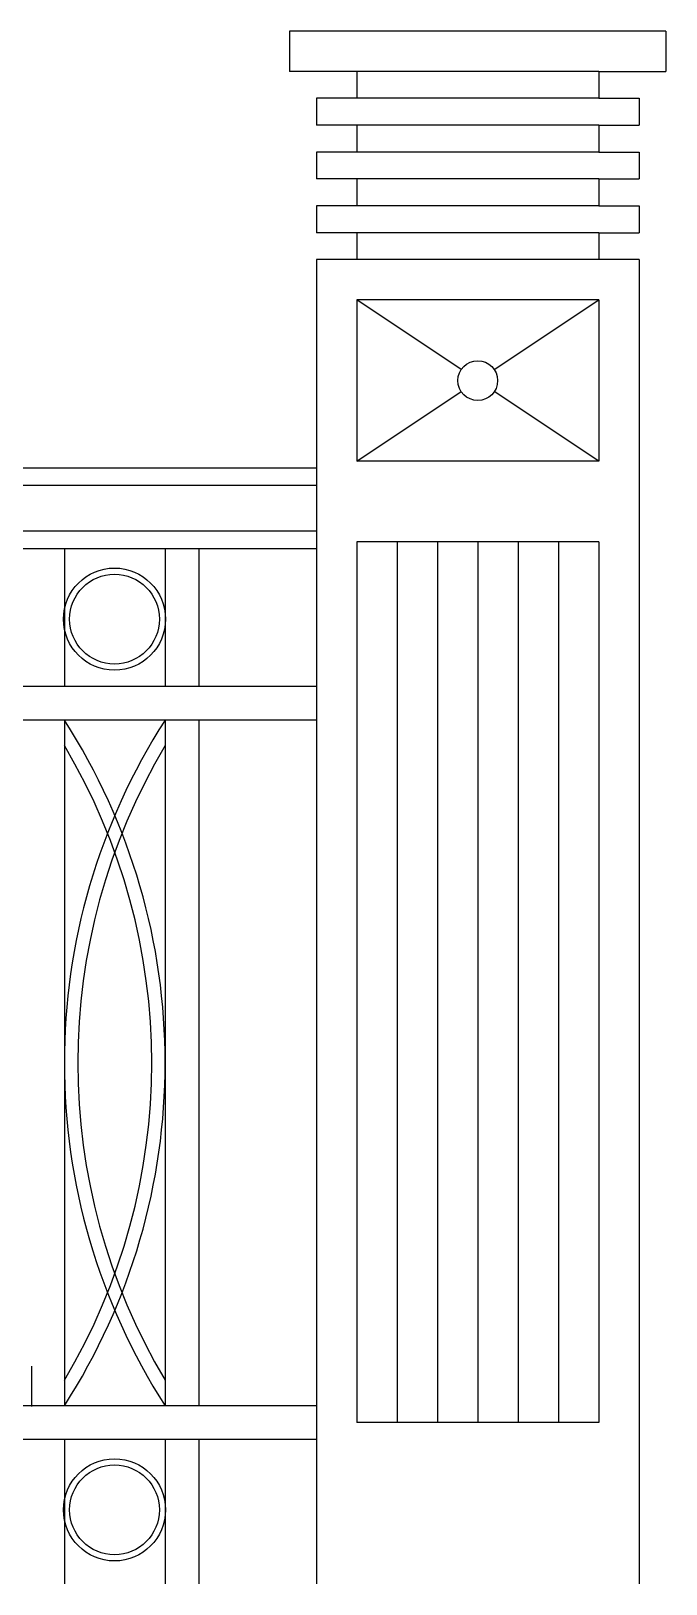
# Model space of a CAD drawing. Header units: millimetres. Extents: x 2621 to 26934, y 11979 to 27988.
# Drawn here: x 18418 to 18890, y 21643 to 22798 of the extents above; entities that cross this region are included whole.
import ezdxf

# ---------------------------------------------------------------- set-up
doc = ezdxf.new("R2010")
doc.units = ezdxf.units.MM

# ---------------------------------------------------------------- blocks, each defined once
blk = doc.blocks.new('A$C22B50643')
for p, q in [((1380, 1155), (1100, 1155)), ((1100, 1155), (1100, 1125)), ((1380, 1155), (1380, 1125)), ((1150, 1125), (1100, 1125)), ((1330, 1125), (1150, 1125)), ((1150, 1125), (1150, 1105)), ((1330, 1125), (1380, 1125)), ((1330, 1125), (1330, 1105)), ((1120, 1105), (1120, 1085)), ((1150, 1105), (1120, 1105)), ((1330, 1105), (1150, 1105)), ((1330, 1105), (1360, 1105)), ((1360, 1105), (1360, 1085)), ((1150, 1085), (1120, 1085)), ((1330, 1085), (1150, 1085)), ((1150, 1085), (1150, 1065)), ((1330, 1085), (1330, 1065)), ((1330, 1085), (1360, 1085)), ((1120, 1065), (1120, 1045)), ((1150, 1065), (1120, 1065)), ((1330, 1065), (1150, 1065)), ((1330, 1065), (1360, 1065)), ((1360, 1065), (1360, 1045)), ((1150, 1045), (1120, 1045)), ((1330, 1045), (1150, 1045)), ((1150, 1045), (1150, 1025)), ((1330, 1045), (1330, 1025)), ((1330, 1045), (1360, 1045)), ((1120, 1025), (1120, 1005)), ((1150, 1025), (1120, 1025)), ((1330, 1025), (1150, 1025)), ((1330, 1025), (1360, 1025)), ((1360, 1025), (1360, 1005)), ((1150, 1005), (1120, 1005)), ((1330, 1005), (1150, 1005)), ((1150, 1005), (1150, 985)), ((1330, 1005), (1330, 985)), ((1330, 1005), (1360, 1005)), ((1360, 985), (1120, 985)), ((1120, 985), (1120, 0)), ((1360, 985), (1360, 0)), ((1330, 955), (1150, 955)), ((1227.7, 903.2), (1150, 955)), ((1150, 955), (1150, 835)), ((1252.3, 903.2), (1330, 955)), ((1330, 955), (1330, 835)), ((1150, 835), (1227.7, 886.8)), ((1330, 835), (1252.3, 886.8)), ((1330, 835), (1150, 835)), ((1120, 830), (0, 830)), ((1120, 817), (0, 817)), ((1120, 783), (0, 783)), ((1330, 775), (1150, 775)), ((1150, 775), (1150, 120)), ((1180, 775), (1180, 120)), ((1210, 775), (1210, 120)), ((1240, 775), (1240, 120)), ((1270, 775), (1270, 120)), ((1300, 775), (1300, 120)), ((1330, 775), (1330, 120)), ((1120, 770), (0, 770)), ((932.5, 770), (932.5, 667.5)), ((1007.5, 770), (1007.5, 667.5)), ((1032.5, 770), (1032.5, 667.5)), ((1120, 667.5), (0, 667.5)), ((1120, 642.5), (0, 642.5)), ((932.5, 642.5), (932.5, 132.5)), ((1007.5, 642.5), (1007.5, 132.5)), ((1032.5, 642.5), (1032.5, 132.5)), ((908, 162), (908, 132)), ((1120, 132.5), (0, 132.5)), ((1330, 120), (1150, 120)), ((1120, 107.5), (0, 107.5)), ((932.5, 107.5), (932.5, 0)), ((1007.5, 107.5), (1007.5, 0)), ((1032.5, 107.5), (1032.5, 0))]:
    blk.add_line(p, q)
for centre, radius in [((1240, 895), 14.8), ((969.8, 717.6), 38), ((969.8, 717.6), 33.4), ((969.8, 55.1), 38), ((969.8, 55.1), 33.4)]:
    blk.add_circle(centre, radius)
for centre, radius, start, end in [((536.5, 387.5), 471, 327.2209, 32.7791), ((1403.5, 387.5), 471, 147.2209, 212.7791), ((536.5, 387.5), 461, 329.2047, 30.7953), ((1403.5, 387.5), 461, 149.2047, 210.7953)]:
    blk.add_arc(centre, radius, start, end)

msp = doc.modelspace()

# ---------------------------------------------------------------- block references
msp.add_blockref('A$C22B50643', (17510.2, 21642.6))

doc.saveas('drawing.dxf')
